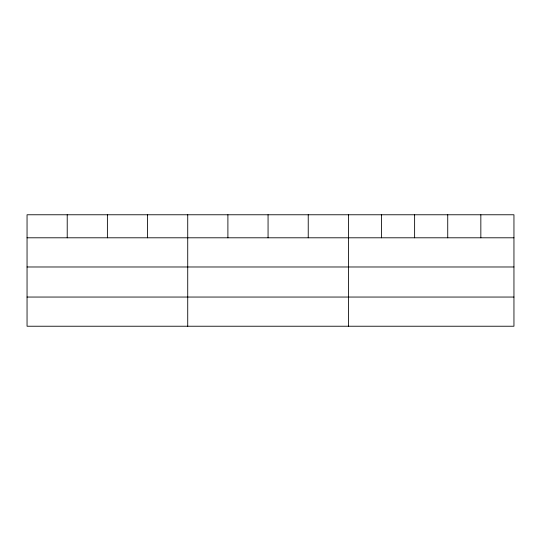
<?xml version="1.0" encoding="UTF-8"?>
<svg xmlns="http://www.w3.org/2000/svg" width="541" height="541" viewBox="0 0 541 541"><rect width="100%" height="100%" fill="white"/><g stroke="black" fill="none" stroke-linecap="round" stroke-linejoin="round"><path stroke-width="0.81" d="M513.95 266.983L513.95 214.77L27.05 214.77L27.05 326.23L513.95 326.23L513.95 266.983L27.05 266.983M27.05 237.797L513.95 237.797M27.05 297.05L513.95 297.05M480.841 214.77L480.841 237.797M447.732 214.77L447.732 237.797M414.622 214.77L414.622 237.797M381.513 214.77L381.513 237.797M348.404 214.77L348.404 326.23M308.235 214.77L308.235 237.797M268.065 214.77L268.065 237.797M227.896 214.77L227.896 237.797M187.727 214.77L187.727 326.23M147.558 214.77L147.558 237.797M107.389 214.77L107.389 237.797M67.219 214.77L67.219 237.797"/></g></svg>
